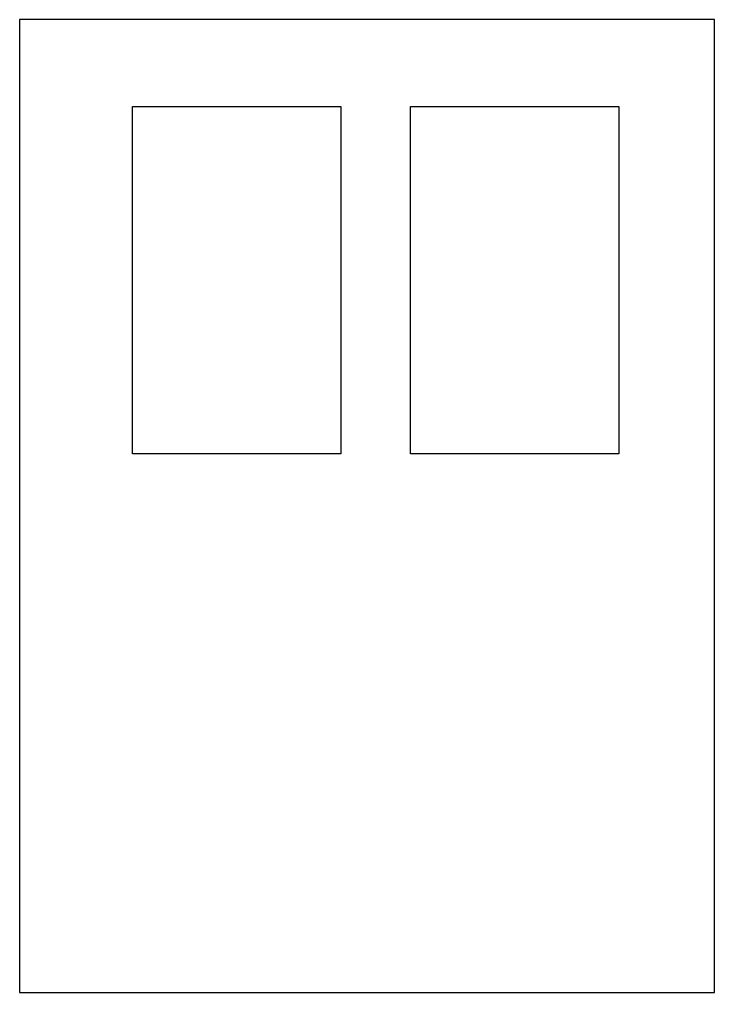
# Model space of a CAD drawing. Extents: x 0 to 40, y 0 to 56.
import ezdxf

# ---------------------------------------------------------------- set-up
doc = ezdxf.new("R2010")
doc.units = 0
doc.header["$MEASUREMENT"] = 0
doc.layers.get('0').update_dxf_attribs({"linetype": 'CONTINUOUS'})

msp = doc.modelspace()

# ---------------------------------------------------------------- linework, layer by layer
at = {"color": 7, "linetype": 'CONTINUOUS'}
for points in [[(40.026457, 0.026458), (40.026457, 56.026456), (0.026458, 56.026456), (0.026458, 0.026458)], [(18.526457, 31.026458), (6.526457, 31.026458), (6.526457, 51.026458), (18.526457, 51.026458)], [(34.526457, 31.026458), (22.526457, 31.026458), (22.526457, 51.026458), (34.526457, 51.026458)]]:
    msp.add_lwpolyline(points, close=True, dxfattribs=at)

doc.saveas('drawing.dxf')
